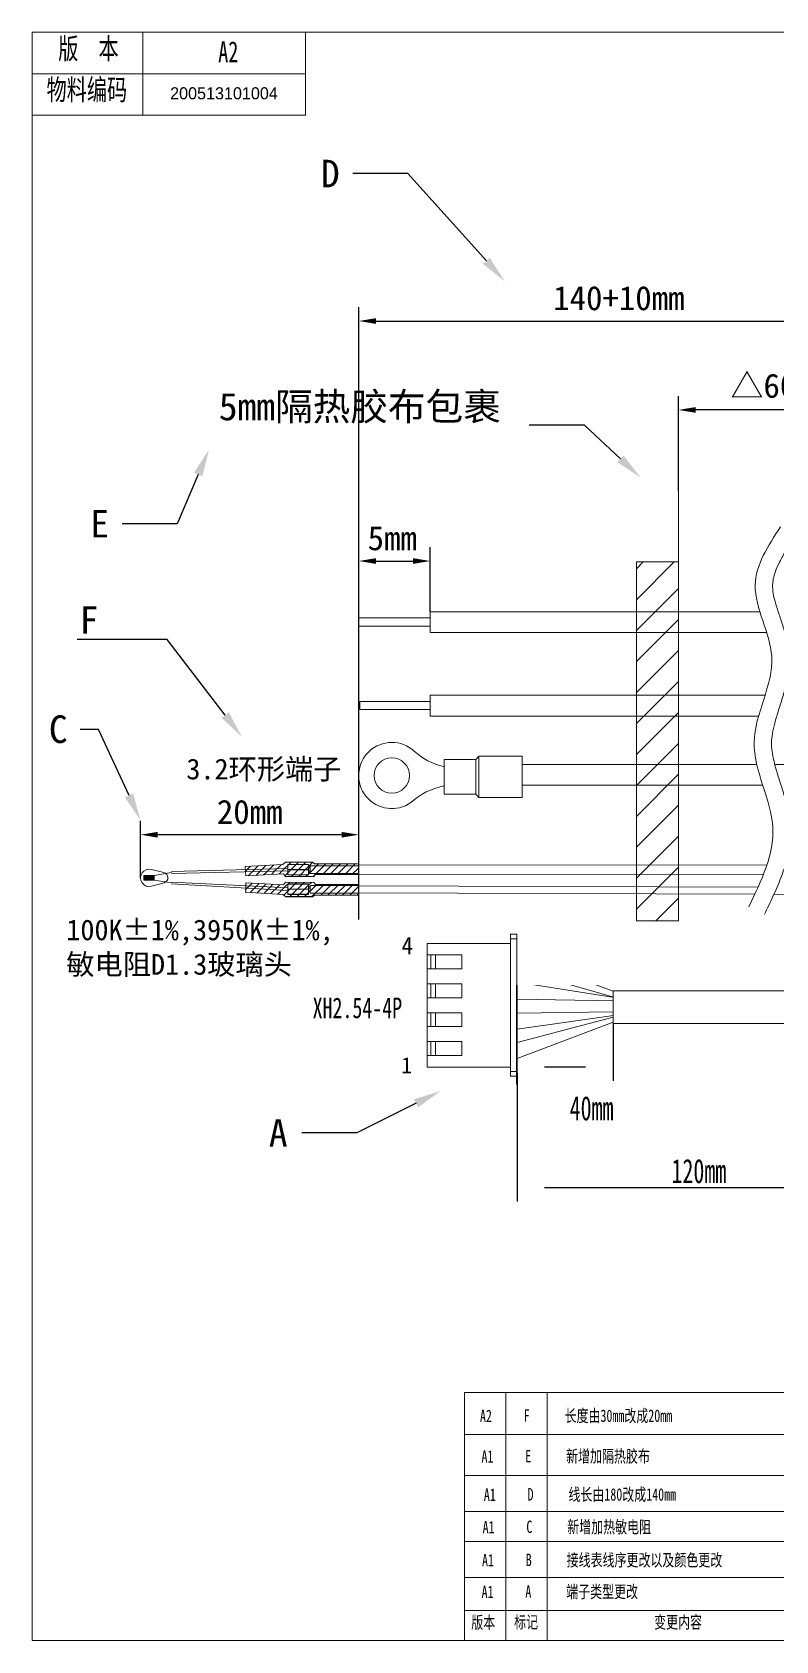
# Model space of a CAD drawing. Header units: millimetres. Extents: x -293 to 5666, y -3485 to 352.
# Drawn here: x 83.4 to 191.2, y -632.8 to -399.4 of the extents above; entities that cross this region are included whole.
import ezdxf
from ezdxf import colors
from ezdxf.entities.mleader import LeaderData, LeaderLine
from ezdxf.math import Vec2, Vec3

# ---------------------------------------------------------------- set-up
doc = ezdxf.new("R2010")
doc.units = ezdxf.units.MM
doc.header["$PDSIZE"] = -1
doc.layers.get('0').update_dxf_attribs({"lineweight": 18})
doc.layers.add('LAYER1', color=7, linetype='Continuous')
for name, color, linetype, lineweight in [('地线', 2, 'Continuous', 18), ('更新', 10, 'Continuous', 18), ('\uf6da醱盄脯', 4, 'Continuous', 18)]:
    doc.layers.add(name, color=color, linetype=linetype, lineweight=lineweight)
doc.styles.add('SLDTEXTSTYLE0', font='')
doc.styles.add('SLDTEXTSTYLE1', font='')
doc.styles.add('SLDTEXTSTYLE26', font='txt.shx', dxfattribs={"width": 0.6, "bigfont": 'bigfont.shx'})
doc.styles.get("Standard").update_dxf_attribs({"font": ''})
doc.styles.add('标准', font='', dxfattribs={"width": 0.667})
doc.styles.get('SLDTEXTSTYLE0').set_extended_font_data('汉仪长仿宋体')
doc.styles.get('SLDTEXTSTYLE1').set_extended_font_data('汉仪长仿宋体')
doc.styles.get('Standard').set_extended_font_data('FangSong')
doc.styles.get('标准').set_extended_font_data('宋体')
doc.dimstyles.new('ISO-25', dxfattribs={"dimtxt": 2.5, "dimasz": 2.5, "dimexe": 1.25, "dimexo": 0.625, "dimtad": 1, "dimtxsty": 'Standard', "dimcen": 2.5, "dimdle": 5, "dimadec": 0, "dimazin": 0, "dimtfac": 1, "dimtmove": 0, "dimatfit": 3, "dimfxl": 1, "dimarcsym": 0})
doc.dimstyles.new('标准', dxfattribs={"dimtxt": 3.5, "dimasz": 4, "dimexe": 2, "dimexo": 0, "dimtad": 1, "dimdsep": 46, "dimtxsty": '标准', "dimblk": '_CAXARROW', "dimcen": 0, "dimdle": 8, "dimazin": 2, "dimtfac": 0.707107, "dimtdec": 3, "dimtmove": 2, "dimatfit": 3, "dimfxl": 1, "dimfrac": 2, "dimtolj": 1, "dimarcsym": 1})

# ---------------------------------------------------------------- blocks, each defined once
blk = doc.blocks.new('*D1162')
at = {"color": 0, "lineweight": -2, "transparency": 16777216}
for p, q in [((130.74, -477.4), (130.74, -474.13)), ((141.1, -483.51), (141.1, -474.13)), ((133.24, -476.13), (138.6, -476.13))]:
    blk.add_line(p, q, dxfattribs=at)
at = {"color": 0, "transparency": 16777216}
for points in [[(133.24, -475.72), (133.24, -476.55), (130.74, -476.13)], [(138.6, -476.55), (138.6, -475.72), (141.1, -476.13)]]:
    blk.add_solid(points, dxfattribs=at)
at = {"layer": 'Defpoints', "color": 0, "transparency": 16777216}
for p in [(130.74, -477.4), (141.1, -476.13), (141.1, -483.51)]:
    blk.add_point(p, dxfattribs=at)
at = {"color": 0, "transparency": 16777216, "insert": (135.6, -472.84), "char_height": 3.5, "attachment_point": 5, "bg_fill": 3, "box_fill_scale": 1.1, "bg_fill_color": 257, "bg_fill_transparency": 0}
blk.add_mtext('\\A1;5mm', dxfattribs=at)
blk = doc.blocks.new('*D1163')
at = {"color": 0, "lineweight": -2, "transparency": 16777216}
for p, q in [((167.63, -543.2), (167.63, -551.55)), ((153.69, -550.3), (153.69, -547.55)), ((163.63, -549.55), (157.69, -549.55))]:
    blk.add_line(p, q, dxfattribs=at)
at = {"layer": 'Defpoints', "color": 0, "transparency": 16777216}
for p in [(167.63, -543.2), (153.69, -549.55), (153.69, -550.3)]:
    blk.add_point(p, dxfattribs=at)
at = {"color": 0, "transparency": 16777216, "insert": (164.5, -555.53), "char_height": 3.5, "attachment_point": 5, "style": '标准'}
blk.add_mtext('\\A1;40mm', dxfattribs=at)
blk = doc.blocks.new('_CAXARROW')
blk = doc.blocks.new('*D1164')
at = {"color": 0, "lineweight": -2, "transparency": 16777216}
for p, q in [((206.42, -543.58), (206.42, -569.01)), ((153.69, -550.43), (153.69, -569.01)), ((157.69, -567.01), (202.42, -567.01))]:
    blk.add_line(p, q, dxfattribs=at)
at = {"layer": 'Defpoints', "color": 0, "transparency": 16777216}
for p in [(206.42, -543.58), (153.69, -550.43), (206.42, -567.01)]:
    blk.add_point(p, dxfattribs=at)
at = {"color": 0, "transparency": 16777216, "insert": (180.06, -564.64), "char_height": 3.5, "attachment_point": 5, "style": '标准'}
blk.add_mtext('\\A1;120mm', dxfattribs=at)
blk = doc.blocks.new('*D1169')
at = {"layer": 'Defpoints', "color": 0, "transparency": 16777216}
for p in [(99.09, -515.83), (130.74, -520.29), (99.09, -522.08)]:
    blk.add_point(p, dxfattribs=at)
at = {"layer": '更新', "color": 0, "lineweight": -2, "transparency": 16777216}
for p, q in [((99.09, -522.08), (99.09, -513.83)), ((130.74, -520.29), (130.74, -513.83)), ((128.24, -515.83), (101.59, -515.83))]:
    blk.add_line(p, q, dxfattribs=at)
at = {"layer": '更新', "color": 0, "transparency": 16777216}
for points in [[(101.59, -515.42), (101.59, -516.25), (99.09, -515.83)], [(128.24, -516.25), (128.24, -515.42), (130.74, -515.83)]]:
    blk.add_solid(points, dxfattribs=at)
at = {"layer": '更新', "color": 0, "transparency": 16777216, "insert": (114.92, -512.54), "char_height": 3.5, "attachment_point": 5}
blk.add_mtext('\\A1;20mm', dxfattribs=at)
blk = doc.blocks.new('*D1171')
at = {"layer": 'Defpoints', "color": 0, "transparency": 16777216}
for p in [(177.11, -454.21), (206.49, -464.01), (177.11, -466.02)]:
    blk.add_point(p, dxfattribs=at)
at = {"layer": '更新', "color": 0, "lineweight": -2, "transparency": 16777216}
for p, q in [((177.11, -466.02), (177.11, -452.21)), ((206.49, -464.01), (206.49, -452.21)), ((203.99, -454.21), (179.61, -454.21))]:
    blk.add_line(p, q, dxfattribs=at)
at = {"layer": '更新', "color": 0, "transparency": 16777216}
for points in [[(179.61, -453.8), (179.61, -454.63), (177.11, -454.21)], [(203.99, -454.63), (203.99, -453.8), (206.49, -454.21)]]:
    blk.add_solid(points, dxfattribs=at)
at = {"layer": '更新', "color": 0, "transparency": 16777216, "insert": (191.8, -450.73), "char_height": 3.5, "attachment_point": 5}
blk.add_mtext('\\A1;△60mm', dxfattribs=at)
blk = doc.blocks.new('*D1172')
at = {"layer": 'Defpoints', "color": 0, "transparency": 16777216}
for p in [(206.18, -441.32), (206.18, -464.01), (130.74, -528.13)]:
    blk.add_point(p, dxfattribs=at)
at = {"layer": '更新', "color": 0, "lineweight": -2, "transparency": 16777216}
for p, q in [((130.74, -528.13), (130.74, -439.32)), ((206.18, -464.01), (206.18, -439.32)), ((133.24, -441.32), (203.68, -441.32))]:
    blk.add_line(p, q, dxfattribs=at)
at = {"layer": '更新', "color": 0, "transparency": 16777216}
for points in [[(133.24, -440.9), (133.24, -441.73), (130.74, -441.32)], [(203.68, -441.73), (203.68, -440.9), (206.18, -441.32)]]:
    blk.add_solid(points, dxfattribs=at)
at = {"layer": '更新', "color": 0, "transparency": 16777216, "insert": (168.46, -438.02), "char_height": 3.5, "attachment_point": 5}
blk.add_mtext('\\A1;140+10mm', dxfattribs=at)

msp = doc.modelspace()

# ---------------------------------------------------------------- hatches: boundary and pattern name
at = {"lineweight": 5}
h = msp.add_hatch(color=256, dxfattribs=at)
h.paths.add_polyline_path([(101.0918, -522.0543), (101.0918, -522.3222), (101.0918, -522.4172), (99.5918, -522.4172), (99.5918, -522.0543)], flags=0)
h.paths.add_polyline_path([(101.0918, -521.7672), (101.0918, -521.9566), (101.0918, -522.0543), (99.5918, -522.0543), (99.5918, -521.7672)], flags=0)
at = {"layer": '\uf6da醱盄脯', "lineweight": 5}
h = msp.add_hatch(dxfattribs=at)
h.set_pattern_fill('??偶', color=256, scale=3, style=0, pattern_type=0)
h.set_pattern_definition([(225, (-21657.3233, -1588.6639), (0.530330086, -0.530330086), [])])
h.paths.add_polyline_path([(130.6729, -520.3098), (130.6807, -520.8215), (130.69, -521.4348), (123.684, -521.4348), (123.684, -521.2482), (123.684, -521.0636), (123.684, -520.681), (123.684, -520.4965), (123.684, -520.3098)], flags=0)
h.paths.add_polyline_path([(130.69, -521.4348), (130.6911, -521.5096), (130.6923, -521.5849), (124.4994, -521.5671), (124.2147, -521.8519), (120.1098, -521.8993), (119.8014, -521.496), (114.3441, -521.8163), (114.3246, -521.4428), (120.3467, -521.1415), (120.3381, -520.6133), (114.2981, -520.9342), (114.2729, -520.449), (119.7302, -520.1287), (120.098, -519.8083), (124.0486, -519.8083), (124.3926, -520.0219), (130.6685, -520.0219), (130.6729, -520.3098), (123.684, -520.3098), (123.684, -520.4965), (123.4593, -520.4965), (123.4583, -520.1361), (120.4583, -520.1361), (120.4583, -521.6361), (123.4583, -521.6361), (123.4583, -521.2482), (123.686, -521.2482), (123.684, -521.4348)], flags=0)
h.paths.add_polyline_path([(120.3381, -520.6133), (120.3436, -520.9757), (120.3461, -521.1415), (114.3246, -521.4428), (114.2981, -520.9342)], flags=0)
h.paths.add_polyline_path([(123.4583, -520.681), (123.4583, -520.9639), (123.4583, -521.0636), (123.4583, -521.2482), (123.4583, -521.6361), (120.4583, -521.6361), (120.4583, -520.1361), (123.4583, -520.1361), (123.4583, -520.4965)], flags=0)
h = msp.add_hatch(dxfattribs=at)
h.set_pattern_fill('??偶', color=256, scale=3, style=0, pattern_type=0)
h.set_pattern_definition([(225, (-21657.3233, -1588.1903), (0.530330086, -0.530330086), [])])
h.paths.add_polyline_path([(130.6729, -524.2985), (130.6704, -524.4646), (130.6685, -524.5864), (124.3926, -524.5864), (124.0486, -524.8), (120.098, -524.8), (119.7302, -524.4796), (114.2729, -524.1593), (114.2981, -523.6742), (120.3375, -523.995), (120.3461, -523.4668), (114.3246, -523.1655), (114.3441, -522.792), (119.8014, -523.1124), (120.1098, -522.709), (124.2147, -522.7564), (124.4994, -523.0412), (130.6923, -523.0234), (130.69, -523.1735), (123.684, -523.1735), (123.684, -523.3601), (123.4593, -523.3601), (123.4583, -522.9722), (120.4583, -522.9722), (120.4583, -524.4722), (123.4583, -524.4722), (123.4583, -524.1118), (123.686, -524.1118), (123.684, -524.2985)], flags=0)
h.paths.add_polyline_path([(130.69, -523.1735), (130.6777, -523.9841), (130.6729, -524.2985), (123.684, -524.2985), (123.684, -524.1118), (123.684, -523.9273), (123.684, -523.5447), (123.684, -523.3601), (123.684, -523.1735)], flags=0)
h.paths.add_polyline_path([(123.4583, -523.5447), (123.4583, -523.824), (123.4583, -523.9273), (123.4583, -524.1118), (123.4583, -524.4722), (120.4583, -524.4722), (120.4583, -522.9722), (123.4583, -522.9722), (123.4583, -523.3601)], flags=0)
edge = h.paths.add_edge_path(flags=0)
edge.add_line((120.3461, -523.4668), (120.342, -523.7172))
edge.add_line((120.342, -523.7172), (120.3375, -523.995))
edge.add_line((120.3375, -523.995), (114.2981, -523.6742))
edge.add_line((114.2981, -523.6742), (114.3246, -523.1655))
edge.add_line((114.3246, -523.1655), (120.3467, -523.4668))

# ---------------------------------------------------------------- linework, layer by layer
at = {"lineweight": 13}
for p, q in [((99.4174, -399.4189), (83.3789, -399.4189)), ((99.4174, -399.4189), (99.4174, -405.4539)), ((99.4174, -405.4539), (83.3789, -405.4539))]:
    msp.add_line(p, q, dxfattribs=at)
at = {"color": 7, "lineweight": 13}
for p, q in [((83.3789, -399.4189), (406.483, -399.4189)), ((83.3789, -399.4189), (83.3789, -632.7071)), ((99.4174, -399.4189), (99.4174, -411.4556)), ((123.0299, -399.4189), (123.0299, -411.4556)), ((83.3789, -405.4539), (123.0299, -405.4539)), ((83.3789, -411.4556), (123.0299, -411.4556)), ((152.069, -596.7494), (152.069, -632.7599)), ((158.069, -596.7494), (158.069, -632.7599)), ((271.4683, -608.7599), (146.069, -608.7599)), ((271.4683, -613.9811), (146.069, -613.9811)), ((209.4683, -618.3599), (146.069, -618.3599)), ((209.4683, -628.3811), (146.069, -628.3811)), ((83.3789, -632.7071), (406.483, -632.7071))]:
    msp.add_line(p, q, dxfattribs=at)
at = {"color": 0}
for p, q in [((130.7389, -477.4029), (130.7389, -478.5669)), ((130.9046, -496.496), (141.0716, -496.496)), ((130.9046, -497.66), (141.0716, -497.66)), ((153.6887, -531.2601), (153.6887, -550.4301)), ((167.6222, -538.4992), (167.6222, -543.2108)), ((167.6222, -543.2108), (233.2206, -543.2108))]:
    msp.add_line(p, q, dxfattribs=at)
for p, q in [((130.7389, -484.392), (141.0926, -484.392)), ((130.7389, -485.556), (141.0926, -485.556))]:
    msp.add_line(p, q)
at = {"color": 0, "lineweight": 5}
for p, q in [((147.7302, -504.9292), (148.1464, -504.4292)), ((147.7302, -504.9292), (147.7302, -509.9292)), ((148.1464, -504.4292), (148.1464, -510.4292)), ((148.1464, -510.4543), (147.7302, -509.9543)), ((144.201, -632.7071), (291.8705, -632.7071))]:
    msp.add_line(p, q, dxfattribs=at)
at = {"lineweight": 5}
for p, q in [((119.7302, -520.1287), (114.2729, -520.449)), ((120.098, -519.8083), (119.7302, -520.1287)), ((124.0352, -519.8316), (120.0846, -519.8316)), ((124.0486, -519.8083), (120.098, -519.8083)), ((124.3793, -520.0451), (124.0352, -519.8316)), ((130.6789, -520.0451), (124.3793, -520.0451)), ((102.4715, -521.3316), (100.6717, -520.8865)), ((103.5725, -521.2934), (101.0918, -521.7672)), ((103.5718, -522.8336), (101.0918, -522.4172)), ((114.3441, -521.8163), (119.8014, -521.496)), ((119.8014, -521.496), (120.1098, -521.8993)), ((120.0965, -521.9225), (124.2013, -521.8751)), ((120.1098, -521.8993), (124.2147, -521.8519)), ((123.445, -520.9093), (120.445, -520.9093)), ((123.4583, -520.8861), (120.4583, -520.8861)), ((123.6727, -520.5197), (123.446, -520.5197)), ((123.6727, -520.7042), (123.446, -520.7042)), ((123.6727, -521.0868), (123.446, -521.0868)), ((123.6727, -521.2714), (123.446, -521.2714)), ((124.2013, -521.8751), (124.4861, -521.5904)), ((124.4861, -521.5904), (130.6789, -521.6081)), ((102.5076, -522.7909), (100.6869, -523.2936)), ((119.7302, -524.4796), (114.2729, -524.1593)), ((114.3441, -522.792), (119.8014, -523.1124)), ((120.098, -524.8), (119.7302, -524.4796)), ((119.8014, -523.1124), (120.1098, -522.709)), ((124.0352, -524.8232), (120.0846, -524.8232)), ((120.0965, -522.7322), (124.2013, -522.7797)), ((124.0486, -524.8), (120.098, -524.8)), ((120.1098, -522.709), (124.2147, -522.7564)), ((123.445, -523.7455), (120.445, -523.7455)), ((123.4583, -523.7222), (120.4583, -523.7222)), ((123.6727, -523.3833), (123.446, -523.3833)), ((123.6727, -523.5679), (123.446, -523.5679)), ((123.6727, -523.9505), (123.446, -523.9505)), ((123.6727, -524.135), (123.446, -524.135)), ((124.3793, -524.6096), (124.0352, -524.8232)), ((124.2013, -522.7797), (124.4861, -523.0644)), ((130.6789, -524.6096), (124.3793, -524.6096)), ((124.4861, -523.0644), (130.6789, -523.0466))]:
    msp.add_line(p, q, dxfattribs=at)
at = {"color": 0, "linetype": 'ByBlock', "lineweight": 5}
msp.add_line((167.6222, -538.4656), (233.2206, -538.4656), dxfattribs=at)
at = {"color": 0, "linetype": 'Continuous', "lineweight": 5}
for p, q in [((140.673, -539.4701), (140.673, -541.6498)), ((145.703, -539.4701), (140.673, -539.4701)), ((140.673, -541.6498), (145.703, -541.6498)), ((140.673, -543.6618), (140.673, -541.6498)), ((140.673, -543.6618), (140.673, -545.8415)), ((145.703, -543.6618), (140.673, -543.6618)), ((141.176, -541.6498), (141.176, -543.6618)), ((141.8467, -541.6498), (141.8467, -543.6618)), ((145.703, -541.6498), (145.703, -543.6618)), ((140.673, -545.8415), (145.703, -545.8415)), ((140.673, -547.8535), (140.673, -545.8415)), ((141.176, -545.8415), (141.176, -547.8535)), ((141.8467, -545.8415), (141.8467, -547.8535)), ((145.703, -545.8415), (145.703, -547.8535)), ((140.673, -547.8535), (140.673, -549.5302)), ((145.703, -547.8535), (140.673, -547.8535)), ((152.7451, -549.5302), (140.673, -549.5302)), ((152.7451, -550.2009), (153.6673, -550.2009)), ((152.7451, -550.2009), (152.7451, -550.8715)), ((153.6673, -550.2009), (153.6673, -550.8715)), ((152.7451, -550.8715), (153.6673, -550.8715))]:
    msp.add_line(p, q, dxfattribs=at)
at = {"color": 7}
for p, q in [((167.622, -543.0019), (153.6887, -548.2751)), ((153.7311, -545.955), (167.622, -542.3192))]:
    msp.add_line(p, q, dxfattribs=at)
at = {"color": 7, "linetype": 'Continuous', "lineweight": 13}
msp.add_line((209.4683, -623.5811), (146.069, -623.5811), dxfattribs=at)
at = {"color": 1}
msp.add_lwpolyline([(189.899, -486.5113), (141.0926, -486.5113), (141.0926, -483.5113), (188.9137, -483.5113)], dxfattribs=at)
at = {"color": 4}
msp.add_lwpolyline([(130.9046, -496.496), (130.9046, -497.66)], dxfattribs=at)
at = {"color": 0}
for points in [[(188.7192, -498.6112), (141.0716, -498.6112), (141.0716, -495.6112), (189.6489, -495.6112)], [(167.6349, -538.5442), (153.7311, -533.4622)], [(153.7311, -535.3663), (167.5508, -539.3672)], [(167.5082, -539.3878), (153.7311, -537.2402)], [(153.7311, -539.6789), (167.6269, -539.9333)], [(167.593, -541.5151), (153.7311, -541.7014)], [(167.7002, -542.0685), (153.7311, -544.022)], [(146.069, -608.7599), (146.069, -632.7071)]]:
    msp.add_lwpolyline(points, dxfattribs=at)
at = {"color": 0, "lineweight": 5}
for points in [[(147.7302, -504.9292), (143.1464, -504.9292), (143.1464, -509.9292)], [(148.1464, -510.4292), (154.4464, -510.4292), (154.4464, -504.4292), (148.1464, -504.4292)], [(143.1464, -509.9543), (147.7302, -509.9543)]]:
    msp.add_lwpolyline(points, dxfattribs=at)
at = {"color": 2}
for points in [[(189.3244, -508.6611), (154.4464, -508.6611), (154.4464, -505.6611), (188.4637, -505.6611)], [(191.0702, -505.6611), (240.7742, -505.6611)]]:
    msp.add_lwpolyline(points, dxfattribs=at)
at = {"lineweight": 5}
for points in [[(123.445, -521.6593), (123.445, -520.1593), (120.445, -520.1593), (120.445, -521.6593)], [(123.4583, -521.6361), (123.4583, -520.1361), (120.4583, -520.1361), (120.4583, -521.6361)], [(130.6789, -521.458), (130.6789, -520.333), (123.6707, -520.333), (123.6707, -521.458)], [(101.0918, -521.7672), (101.0918, -522.4172), (99.5918, -522.4172), (99.5918, -521.7672)], [(123.445, -522.9955), (123.445, -524.4955), (120.445, -524.4955), (120.445, -522.9955)], [(123.4583, -522.9722), (123.4583, -524.4722), (120.4583, -524.4722), (120.4583, -522.9722)], [(130.6789, -523.1967), (130.6789, -524.3217), (123.6707, -524.3217), (123.6707, -523.1967)]]:
    msp.add_lwpolyline(points, close=True, dxfattribs=at)
at = {"color": 7}
for points in [[(189.9165, -520.2602), (130.6814, -520.2183), (130.6764, -521.5728), (189.4183, -521.6147)], [(188.6376, -523.4378), (130.6789, -523.2469), (130.6789, -524.2715), (188.1608, -524.4618)], [(190.948, -524.4693), (244.6454, -524.6144)]]:
    msp.add_lwpolyline(points, dxfattribs=at)
at = {"color": 0}
msp.add_circle((135.5289, -507.2439), 2.56, dxfattribs=at)
for centre, radius, start, end in [((135.5289, -507.2439), 4.8, 47.201996, 305.39953), ((145.0746, -496.7738), 9.3686, 227.871446, 257.504802), ((145.0143, -518.5067), 9.9488, 101.408389, 132.371271)]:
    msp.add_arc(centre, radius, start, end, dxfattribs=at)
at = {"lineweight": 5}
for centre, radius, start, end in [((100.3418, -522.0922), 1.25, 74.696976, 286.023496), ((102.3171, -522.0655), 0.75, 284.712615, 78.122831)]:
    msp.add_arc(centre, radius, start, end, dxfattribs=at)
at = {"layer": 'LAYER1'}
msp.add_line((153.6456, -552.0519), (153.6456, -529.7095), dxfattribs=at)
at = {"layer": '地线', "color": 0}
for p, q in [((120.4556, -520.71), (103.5836, -521.185)), ((120.461, -521.0621), (103.5836, -521.4378)), ((120.4583, -523.5462), (103.5836, -522.7179)), ((120.4583, -523.8983), (103.5836, -522.9478))]:
    msp.add_line(p, q, dxfattribs=at)
at = {"layer": '更新', "color": 0}
for p, q in [((171.0064, -476.2717), (177.106, -476.2717)), ((114.2729, -520.449), (114.3441, -521.8163)), ((114.3441, -522.792), (114.3441, -524.1635)), ((146.069, -608.7599), (146.069, -596.7494)), ((146.069, -596.7494), (209.3489, -596.7494)), ((146.069, -602.814), (209.4092, -602.814))]:
    msp.add_line(p, q, dxfattribs=at)
at = {"layer": '更新', "color": 4}
msp.add_spline([(191.9051, -471.1598), (188.2192, -479.6353), (190.6198, -489.9963), (188.0706, -502.3933), (190.7841, -514.8053), (187.2864, -526.2674)], degree=3, dxfattribs=at)
msp.add_open_spline([(194.024, -472.5425), (193.5797, -473.2234), (192.7429, -474.5068), (191.7633, -476.2139), (191.1484, -477.6089), (190.8346, -478.7097), (190.7538, -479.3822), (190.7438, -479.9644), (190.7896, -480.6074), (191.0099, -481.7092), (191.4309, -483.1173), (192.0045, -484.7815), (192.5858, -486.585), (192.9922, -488.2972), (193.1942, -490.0404), (193.1412, -491.7941), (192.8188, -493.732), (192.2696, -495.753), (191.6154, -497.7627), (191.0464, -499.6024), (190.6978, -501.1456), (190.607, -502.0554), (190.5928, -502.8546), (190.6515, -503.758), (190.9495, -505.2932), (191.48, -507.1216), (192.1528, -509.1751), (192.7874, -511.2971), (193.1795, -513.1682), (193.369, -515.1023), (193.2925, -517.1209), (192.8191, -519.5797), (191.9647, -522.1687), (190.8168, -524.8078), (189.9729, -526.5327), (189.5594, -527.3787)], degree=3, knots=[0, 0, 0, 0, 2.26200437, 4.38684892, 6.20297248, 7.74036146, 9.13219336, 9.38091268, 10.59033211, 12.01278737, 13.66215436, 15.42099169, 17.17982903, 18.7893117, 19.91420816, 21.36897827, 23.01532404, 24.93699589, 26.99083819, 29.04468049, 30.90566819, 32.47545155, 32.62094368, 34.21147444, 36.03962245, 38.14587516, 40.25212786, 42.35838056, 44.2580413, 45.30540088, 47.25799969, 49.39920424, 51.88657284, 54.55486704, 57.22316123, 57.22316123, 57.22316123, 57.22316123], dxfattribs=at)

# ---------------------------------------------------------------- texts
at = {"char_height": 3.032747}
for s, insert, width, attachment_point, style in [('{\\fFangSong|b0|i0|c134|p2;\\W0.707;版  本}', (87.1568, -400.2843), 18.108893, 1, 'SLDTEXTSTYLE26'), ('{\\fFangSong|b0|i0|c134|p2;\\W0.707;A2}', (111.8181, -400.7455), 5.905607, 2, 'SLDTEXTSTYLE1'), ('{\\fFangSong|b0|i0|c134|p2;\\W0.707;物料编码}', (85.4645, -406.2451), 24.186032, 1, 'SLDTEXTSTYLE0')]:
    msp.add_mtext(s, dxfattribs=dict(at, insert=insert, width=width, attachment_point=attachment_point, style=style))
at = {"color": 7, "linetype": 'Continuous', "lineweight": 35, "insert": (111.191, -407.4092), "char_height": 1.75, "width": 6.185596, "attachment_point": 2, "style": 'SLDTEXTSTYLE1'}
msp.add_mtext('200513101004', dxfattribs=at)
at = {"color": 7, "lineweight": 35, "insert": (124.0448, -539.4445), "char_height": 3, "attachment_point": 1}
msp.add_mtext('{\\W0.707;\\C0;XH2.54-4P }', dxfattribs=at)
at = {"char_height": 1.8, "attachment_point": 1, "style": 'SLDTEXTSTYLE0'}
for s, insert in [('{\\fFangSong|b0|i0|c134|p49;\\W0.707;A2}', (148.3137, -599.2356)), ('{\\fFangSong|b0|i0|c134|p49;\\W0.707;F}', (154.6574, -599.1861)), ('{\\fFangSong|b0|i0|c134|p49;\\W0.707;长度由30mm改成20mm}', (160.584, -599.2074)), ('{\\fFangSong|b0|i0|c134|p49;\\W0.707;A1}', (148.5345, -605.1057)), ('{\\fFangSong|b0|i0|c134|p49;\\W0.707;E}', (154.8782, -605.0562)), ('{\\fFangSong|b0|i0|c134|p49;\\W0.707;新增加隔热胶布}', (160.8048, -605.0775)), ('{\\fFangSong|b0|i0|c134|p49;\\W0.707;A1}', (148.8773, -610.6567)), ('{\\fFangSong|b0|i0|c134|p49;\\W0.707;D}', (155.221, -610.6072)), ('{\\fFangSong|b0|i0|c134|p49;\\W0.707;线长由180改成140mm}', (161.1476, -610.6285)), ('{\\fFangSong|b0|i0|c134|p49;\\W0.707;A1}', (148.7036, -615.3697)), ('{\\fFangSong|b0|i0|c134|p49;\\W0.707;C}', (155.0473, -615.3202)), ('{\\fFangSong|b0|i0|c134|p49;\\W0.707;新增加热敏电阻}', (160.9739, -615.3415)), ('{\\fFangSong|b0|i0|c134|p49;\\W0.707;A1}', (148.6124, -620.1655)), ('{\\fFangSong|b0|i0|c134|p49;\\W0.707;B}', (154.9562, -620.116)), ('{\\fFangSong|b0|i0|c134|p49;\\W0.707;接线表线序更改以及颜色更改}', (160.8828, -620.1373)), ('{\\fFangSong|b0|i0|c134|p49;\\W0.707;A1}', (148.5493, -624.7567)), ('{\\fFangSong|b0|i0|c134|p49;\\W0.707;A}', (154.893, -624.7072)), ('{\\fFangSong|b0|i0|c134|p49;\\W0.707;端子类型更改}', (160.8196, -624.7285)), ('{\\fFangSong|b0|i0|c134|p49;\\W0.707;版本}', (147.0556, -629.1833)), ('{\\fFangSong|b0|i0|c134|p49;\\W0.707;标记}', (153.2654, -629.1338)), ('{\\fFangSong|b0|i0|c134|p49;\\W0.707;变更内容}', (173.5778, -629.1551))]:
    msp.add_mtext(s, dxfattribs=dict(at, insert=insert))
at = {"layer": 'LAYER1'}
msp.add_text('1', height=2.3117, dxfattribs=at).set_placement((136.9015, -550.4287))
at = {"layer": '更新', "color": 0, "insert": (105.7364, -504.7982), "char_height": 3, "width": 28.024464, "attachment_point": 1}
msp.add_mtext('{\\fFangSong|b0|i0|c134|p49;3.2环形端子}', dxfattribs=at)

# ---------------------------------------------------------------- dimensions: what is measured, and where the dimension line sits
at = {"color": 7}
dim = msp.add_linear_dim(base=(153.6887, -549.5494), p1=(167.6272, -543.1966), p2=(153.6887, -550.3012), text='40mm', dimstyle='标准', override={"dimtxsty": '标准', "dimarcsym": 0}, dxfattribs=at)
dim.commit()
dim.dimension.update_dxf_attribs({"geometry": '*D1163', "text_midpoint": (164.5046, -555.5302), "dimtype": 160})
at = {"color": 0}
dim = msp.add_linear_dim(base=(206.4249, -567.0121), p1=(153.6887, -550.4301), p2=(206.4249, -543.5794), text='120mm', dimstyle='标准', override={"dimtxsty": '标准', "dimarcsym": 0}, dxfattribs=at)
dim.commit()
dim.dimension.update_dxf_attribs({"geometry": '*D1164', "text_midpoint": (180.0568, -564.6371)})
at = {"layer": '更新', "color": 0}
for base, p1, p2, text, picture, middle in [((177.106, -454.2129), (206.4858, -464.0057), (177.106, -466.0156), '△60mm', '*D1171', (191.7959, -450.7289)), ((99.0918, -515.8328), (130.7389, -520.2871), (99.0918, -522.0843), '20mm', '*D1169', (114.9154, -512.5388))]:
    dim = msp.add_linear_dim(base=base, p1=p1, p2=p2, text=text, dimstyle='ISO-25', override={"dimtxt": 3.5, "dimexe": 2, "dimexo": 0, "dimgap": 1.524, "dimtih": 1, "dimtoh": 1, "dimzin": 0, "dimtxsty": 'Standard', "dimadec": 2, "dimtolj": 1}, dxfattribs=at)
    dim.commit()
    dim.dimension.update_dxf_attribs({"geometry": picture, "text_midpoint": middle})

# ---------------------------------------------------------------- leaders
at = {"layer": '更新'}
ml = msp.add_multileader_mtext('Standard', dxfattribs=at)
ml.set_content('D', color=256)
ml.set_leader_properties()
ml.build(insert=Vec2(0, 0))
ml.multileader.update_dxf_attribs({"text_right_attachment_type": 2})
ctx = ml.context
ctx.base_point, ctx.plane_origin = Vec3(123.2518, -420.3396), Vec3(151.9168, -435.5677)
ctx.right_attachment = 2
notes = []
notes.append((ctx, [(0, (1, 1, 0), (137.8575, -419.9282), (-1, 0), 8, [(0, [(151.9168, -435.5677)], 256, [])])]))
ctx.mtext.insert = Vec3(125.2518, -417.9282)
at = {"layer": '更新', "color": 0}
ml = msp.add_multileader_mtext('Standard', dxfattribs=at)
ml.set_content('5mm隔热胶布包裹')
ml.set_leader_properties()
ml.build(insert=Vec2(0, 0))
ml.multileader.update_dxf_attribs({"text_right_attachment_type": 7})
ctx = ml.context
ctx.base_point, ctx.plane_origin = Vec3(108.4377, -454.0741), Vec3(171.6172, -464.0414)
ctx.right_attachment = 7
notes.append((ctx, [(0, (1, 1, 0), (163.4548, -456.4283), (-1, 0), 8, [(0, [(171.6172, -464.0414)], 256, [])])]))
ctx.mtext.insert = Vec3(110.4377, -451.7198)
at = {"layer": '更新'}
ml = msp.add_multileader_mtext('Standard', dxfattribs=at)
ml.set_content('E', color=256)
ml.set_leader_properties()
ml.build(insert=Vec2(0, 0))
ml.multileader.update_dxf_attribs({"text_right_attachment_type": 2})
ctx = ml.context
ctx.base_point, ctx.plane_origin = Vec3(89.8235, -471.1247), Vec3(109.0277, -459.9165)
ctx.right_attachment = 2
notes.append((ctx, [(0, (1, 1, 0), (104.4064, -470.7133), (-1, 0), 8, [(0, [(109.0277, -459.9165)], 256, [])])]))
ctx.mtext.insert = Vec3(91.8235, -468.7133)
ml = msp.add_multileader_mtext('Standard', dxfattribs=at)
ml.set_content('F', color=256)
ml.set_leader_properties()
ml.build(insert=Vec2(0, 0))
ml.multileader.update_dxf_attribs({"text_right_attachment_type": 6})
ctx = ml.context
ctx.base_point, ctx.plane_origin = Vec3(88.2574, -485.0971), Vec3(113.8075, -501.6413)
ctx.right_attachment = 6
notes.append((ctx, [(0, (1, 1, 0), (102.9317, -487.5086), (-1, 0), 8, [(0, [(113.8075, -501.6413)], 256, [])])]))
ctx.mtext.insert = Vec3(90.2574, -482.6857)
ml = msp.add_multileader_mtext('Standard', dxfattribs=at)
ml.set_content('C', color=256)
ml.set_leader_properties()
ml.build(insert=Vec2(0, 0))
ml.multileader.update_dxf_attribs({"text_right_attachment_type": 2})
ctx = ml.context
ctx.base_point, ctx.plane_origin = Vec3(77.4549, -500.5545), Vec3(99.0996, -513.779)
ctx.right_attachment = 2
notes.append((ctx, [(0, (1, 1, 0), (92.9921, -500.5545), (-1, 0), 2.6563, [(0, [(99.0996, -513.779)], 256, [])])]))
ctx.mtext.insert = Vec3(85.7986, -498.5202)
ml = msp.add_multileader_mtext('Standard', dxfattribs=at)
ml.set_content('A', color=256)
ml.set_leader_properties()
ml.build(insert=Vec2(0, 0))
ml.multileader.update_dxf_attribs({"text_right_attachment_type": 2})
ctx = ml.context
ctx.base_point, ctx.plane_origin = Vec3(115.6969, -559.5082), Vec3(142.6361, -552.9975)
ctx.right_attachment = 2
notes.append((ctx, [(0, (1, 1, 0), (130.4626, -559.0968), (-1, 0), 8, [(0, [(142.6361, -552.9975)], 256, [])])]))
ctx.mtext.insert = Vec3(117.6969, -557.0968)
for ctx, leaders in notes:
    for number, flags, end, landing, length, lines in leaders:
        leader = LeaderData()
        leader.index, (leader.has_last_leader_line, leader.has_dogleg_vector, leader.attachment_direction) = number, flags
        leader.last_leader_point, leader.dogleg_vector, leader.dogleg_length = Vec3(end), Vec3(landing), length
        for number, points, colour, breaks in lines:
            line = LeaderLine()
            line.index, line.vertices, line.color, line.breaks = number, Vec3.list(points), colors.encode_raw_color(colour), breaks
            leader.lines.append(line)
        ctx.leaders.append(leader)

# ---------------------------------------------------------------- next in the draw order: texts
at = {"color": 3, "lineweight": 5, "insert": (88.3283, -528.1344), "char_height": 3, "width": 89.666473, "attachment_point": 1, "bg_fill": 2}
msp.add_mtext('100K%%P1%,3950K%%P1%,\\P敏电阻D1.3玻璃头', dxfattribs=at)

# ---------------------------------------------------------------- next in the draw order: dimensions: what is measured, and where the dimension line sits
at = {"color": 0}
dim = msp.add_linear_dim(base=(141.1011, -476.134), p1=(130.7389, -477.4029), p2=(141.1011, -483.5113), text='5mm', dimstyle='ISO-25', override={"dimtxt": 3.5, "dimexe": 2, "dimexo": 0, "dimgap": 1.524, "dimtih": 1, "dimtoh": 1, "dimdec": 1, "dimzin": 0, "dimtxsty": 'Standard', "dimsah": 1, "dimadec": 1, "dimtdec": 1, "dimtfill": 1, "dimtolj": 1}, dxfattribs=at)
dim.commit()
dim.dimension.update_dxf_attribs({"geometry": '*D1162', "text_midpoint": (135.6029, -476.134), "dimtype": 160})

# ---------------------------------------------------------------- next in the draw order: hatches: boundary and pattern name
at = {"layer": '更新'}
h = msp.add_hatch(dxfattribs=at)
h.set_pattern_fill('ANSI31', color=4)
h.set_pattern_definition([(45, (365.3775, 0), (-2.245064, 2.245064), [])])
h.paths.add_polyline_path([(171.0064, -528.3286), (171.0064, -476.2717), (177.106, -476.2717), (177.106, -528.3454)])

# ---------------------------------------------------------------- next in the draw order: linework, layer by layer
at = {"color": 0, "linetype": 'Continuous', "lineweight": 5}
for p, q in [((140.673, -531.5898), (140.673, -533.2664)), ((152.7451, -531.5898), (140.673, -531.5898)), ((152.7451, -530.2484), (153.6673, -530.2484)), ((152.7451, -530.2484), (152.7451, -530.9191)), ((152.7451, -530.9191), (153.6673, -530.9191)), ((152.7451, -530.9191), (152.7451, -550.2009)), ((153.6673, -530.2484), (153.6673, -530.9191)), ((153.6673, -530.9191), (153.6673, -550.2009)), ((140.673, -533.2664), (145.703, -533.2664)), ((140.673, -535.2784), (140.673, -533.2664)), ((141.176, -533.2664), (141.176, -535.2784)), ((141.8467, -533.2664), (141.8467, -535.2784)), ((145.703, -533.2664), (145.703, -535.2784)), ((140.673, -535.2784), (140.673, -537.4581)), ((145.703, -535.2784), (140.673, -535.2784)), ((140.673, -537.4581), (145.703, -537.4581)), ((140.673, -539.4701), (140.673, -537.4581)), ((141.176, -537.4581), (141.176, -539.4701)), ((141.8467, -537.4581), (141.8467, -539.4701)), ((145.703, -537.4581), (145.703, -539.4701))]:
    msp.add_line(p, q, dxfattribs=at)
at = {"layer": '更新', "color": 0}
for p, q in [((177.106, -466.0156), (177.106, -528.3454)), ((171.0064, -528.3286), (171.0064, -476.2717)), ((130.7389, -484.392), (130.7389, -485.556)), ((177.106, -528.3454), (171.0064, -528.3286))]:
    msp.add_line(p, q, dxfattribs=at)

# ---------------------------------------------------------------- next in the draw order: texts
at = {"layer": 'LAYER1'}
msp.add_text('4', height=2.5, dxfattribs=at).set_placement((136.9316, -533.1634))

# ---------------------------------------------------------------- next in the draw order: dimensions: what is measured, and where the dimension line sits
at = {"layer": '更新', "color": 0}
dim = msp.add_linear_dim(base=(206.1784, -441.3179), p1=(130.7389, -528.1344), p2=(206.1784, -464.0057), text='140+10mm', dimstyle='ISO-25', override={"dimtxt": 3.5, "dimexe": 2, "dimexo": 0, "dimgap": 1.524, "dimtih": 1, "dimtoh": 1, "dimzin": 0, "dimtxsty": 'Standard', "dimadec": 2, "dimtolj": 1}, dxfattribs=at)
dim.commit()
dim.dimension.update_dxf_attribs({"geometry": '*D1172', "text_midpoint": (168.4586, -438.0239)})

doc.saveas('drawing.dxf')
